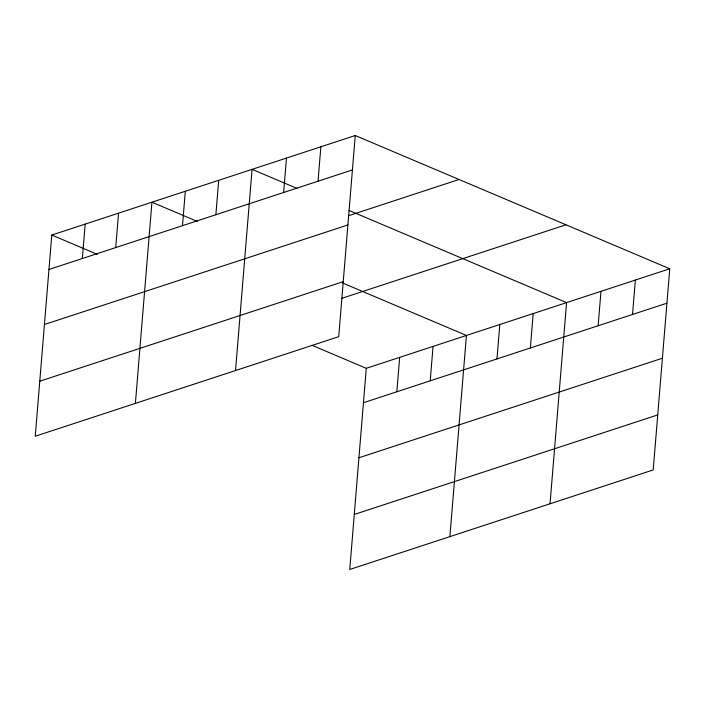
<?xml version="1.0" encoding="UTF-8"?>
<svg xmlns="http://www.w3.org/2000/svg" width="705" height="705" viewBox="0 0 705 705"><rect width="100%" height="100%" fill="white"/><g stroke="black" fill="none" stroke-linecap="round" stroke-linejoin="round"><path stroke-width="1.06" d="M355.25 135.519L51.791 235.056L35.25 436.228L338.717 336.69L355.25 135.519L669.75 268.772L653.209 469.944L349.75 569.481L366.283 368.31L669.75 268.772M82.344 258.524L85.173 224.102M115.726 247.57L118.555 213.157M135.395 403.383L151.936 202.203L197.4 221.467M182.48 225.67L185.318 191.258M215.862 214.725L218.691 180.304M235.532 370.539L252.073 169.359L297.545 188.623M283.639 192.491L286.468 158.079M318.034 181.211L320.863 146.799M396.836 391.769L399.664 357.356M430.217 380.823L433.046 346.411M449.887 536.637L466.428 335.457L342.841 283.093M496.981 358.924L499.81 324.512M530.363 347.979L533.191 313.558M550.032 503.793L566.573 302.612L348.94 210.398M598.14 325.745L600.968 291.332M632.526 314.465L635.355 280.052M48.962 269.469L352.421 169.931M348.561 215.73L459.034 179.493M44.433 324.503L347.9 224.965M39.771 381.202L343.238 281.665M341.784 298.33L565.965 224.798M363.454 402.722L666.921 303.185M358.933 457.757L662.4 358.219M354.271 514.456L657.739 414.919M51.791 235.056L97.255 254.32M311.927 345.274L366.283 368.31"/></g></svg>
